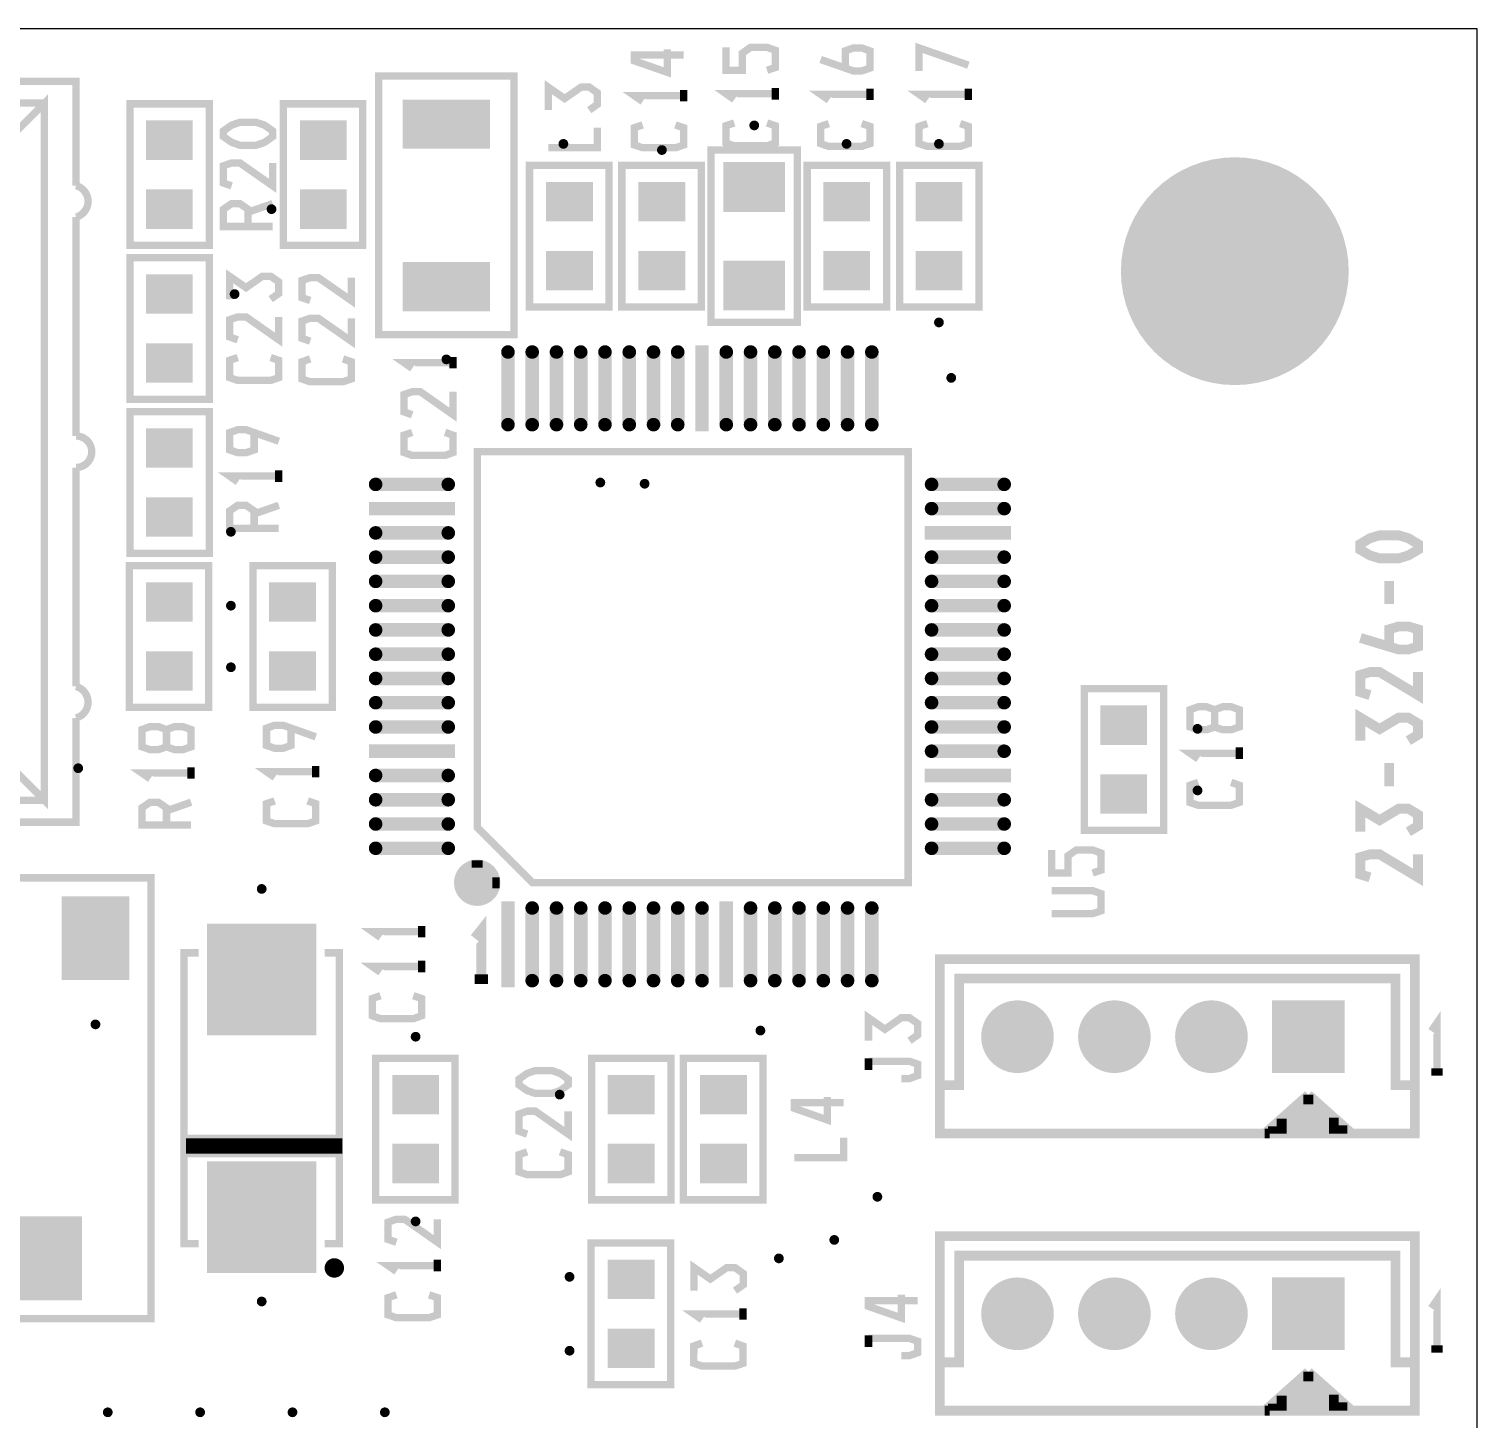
# Model space of a CAD drawing. Extents: x -89.1 to -29.1, y 13.7 to 70.2.
# Drawn here: x -59.02 to -29.15, y 41.5 to 70.17 of the extents above; entities that cross this region are included whole.
import ezdxf

# ---------------------------------------------------------------- set-up
doc = ezdxf.new("R2010")
doc.units = 0
doc.header["$MEASUREMENT"] = 0
doc.layers.get('0').update_dxf_attribs({"linetype": 'CONTINUOUS'})
for name, color, linetype in [('23-326-0_DRD', 2, 'CONTINUOUS'), ('23-326-0_SMT', 254, 'CONTINUOUS'), ('23-326-0_SST', 1, 'CONTINUOUS'), ('THRUHOLE_NPT', 13, 'CONTINUOUS'), ('THRUHOLE_TAP', 8, 'CONTINUOUS')]:
    doc.layers.add(name, color=color, linetype=linetype)

# ---------------------------------------------------------------- blocks, each defined once
blk = doc.blocks.new('RECTANGLE_3')
blk.add_solid([(0.4826, 0.4064), (0.4826, -0.4064), (-0.4826, 0.4064), (-0.4826, -0.4064)])
blk = doc.blocks.new('RECTANGLE_4')
blk.add_solid([(1.12522, 1.14935), (1.12522, -1.14935), (-1.12522, 1.14935), (-1.12522, -1.14935)])
blk = doc.blocks.new('RECTANGLE_5')
blk.add_solid([(0.63627, 0.51308), (0.63627, -0.51308), (-0.63627, 0.51308), (-0.63627, -0.51308)])
blk = doc.blocks.new('RECTANGLE_6')
blk.add_solid([(0.9017, 0.508), (0.9017, -0.508), (-0.9017, 0.508), (-0.9017, -0.508)])
blk = doc.blocks.new('ROUND_10')
at = {"const_width": 0.7493}
blk.add_lwpolyline([(-0.37465, 0, 1), (0.37465, 0, 1)], format="xyb", close=True, dxfattribs=at)
blk = doc.blocks.new('SQUARE_13')
blk.add_solid([(0.7493, 0.7493), (0.7493, -0.7493), (-0.7493, 0.7493), (-0.7493, -0.7493)])
blk = doc.blocks.new('RECTANGLE_20')
blk.add_solid([(2.0066, 0.8636), (2.0066, -0.8636), (-2.0066, 0.8636), (-2.0066, -0.8636)])
blk = doc.blocks.new('RECTANGLE_21')
blk.add_solid([(0.6985, 0.8636), (0.6985, -0.8636), (-0.6985, 0.8636), (-0.6985, -0.8636)])
blk = doc.blocks.new('OBLONG_28')
at = {"const_width": 0.2794}
blk.add_lwpolyline([(0.7493, 0), (-0.7493, 0)], dxfattribs=at)
at = {"const_width": 0.1397}
for points in [[(-0.81915, 0, 1), (-0.67945, 0, 1)], [(0.67945, 0, 1), (0.81915, 0, 1)]]:
    blk.add_lwpolyline(points, format="xyb", close=True, dxfattribs=at)
blk = doc.blocks.new('RECTANGLE_29')
blk.add_solid([(0.889, 0.1397), (0.889, -0.1397), (-0.889, 0.1397), (-0.889, -0.1397)])
blk = doc.blocks.new('OBLONG_30')
at = {"const_width": 0.2794}
blk.add_lwpolyline([(0, 0.7493), (0, -0.7493)], dxfattribs=at)
at = {"const_width": 0.1397}
for points in [[(-0.06985, 0.7493, 1), (0.06985, 0.7493, 1)], [(-0.06985, -0.7493, 1), (0.06985, -0.7493, 1)]]:
    blk.add_lwpolyline(points, format="xyb", close=True, dxfattribs=at)
blk = doc.blocks.new('RECTANGLE_31')
blk.add_solid([(0.1397, 0.889), (0.1397, -0.889), (-0.1397, 0.889), (-0.1397, -0.889)])
blk = doc.blocks.new('ROUND_1')
at = {"const_width": 2.3495}
blk.add_lwpolyline([(-1.17475, 0, 1), (1.17475, 0, 1)], format="xyb", close=True, dxfattribs=at)
blk = doc.blocks.new('ROUND_64')
at = {"const_width": 0.10033}
blk.add_lwpolyline([(-0.050164, 0, 1), (0.050164, 0, 1)], format="xyb", close=True, dxfattribs=at)
blk = doc.blocks.new('ROUND_24')
at = {"const_width": 0.44958}
blk.add_lwpolyline([(-0.22479, 0, 1), (0.22479, 0, 1)], format="xyb", close=True, dxfattribs=at)

msp = doc.modelspace()

# ---------------------------------------------------------------- linework, layer by layer
at = {"layer": '23-326-0_DRD', "color": 1}
for p, q in [((-29.145, 70.173), (-89.14, 70.173)), ((-29.145, 20.178), (-29.145, 70.173))]:
    msp.add_line(p, q, dxfattribs=at)
at = {"layer": '23-326-0_SST'}
for points, const_width in [([(-45.848, 69.754), (-45.848, 69.279), (-46.527, 69.515), (-46.527, 69.635), (-45.511, 69.635)], 0.152), ([(-43.791, 69.32), (-43.621, 69.378), (-43.621, 69.734), (-43.791, 69.795), (-44.129, 69.795), (-44.299, 69.675), (-44.299, 69.32), (-44.637, 69.32), (-44.637, 69.795)], 0.152), ([(-42.178, 69.365), (-42.178, 69.721), (-42.008, 69.782), (-41.838, 69.782), (-41.67, 69.721), (-41.67, 69.365), (-41.838, 69.307), (-42.008, 69.307), (-42.686, 69.543)], 0.152), ([(-39.638, 69.426), (-40.654, 69.782), (-40.654, 69.307)], 0.152), ([(-66.895, 59.203), (-66.895, 63.704), (-66.895, 69.094), (-58.046, 69.094), (-58.046, 66.942)], 0.152), ([(-51.802, 69.2), (-49.008, 69.2), (-49.008, 63.866), (-51.802, 63.866), (-51.802, 69.2)], 0.152), ([(-47.459, 68.499), (-47.289, 68.619), (-47.289, 68.855), (-47.459, 68.974), (-47.626, 68.974), (-47.967, 68.738), (-48.305, 68.974), (-48.305, 68.499)], 0.152), ([(-43.621, 68.956), (-43.621, 68.718)], 0.152), ([(-41.67, 68.944), (-41.67, 68.705)], 0.152), ([(-39.638, 68.944), (-39.638, 68.705)], 0.152), ([(-59.295, 68.042), (-59.295, 54.862), (-58.696, 54.263), (-58.696, 68.644), (-59.295, 68.042), (-65.645, 68.042), (-66.245, 68.644), (-58.696, 68.644)], 0.152), ([(-55.295, 65.708), (-55.295, 68.629), (-56.933, 68.629), (-56.933, 65.708), (-55.295, 65.708)], 0.152), ([(-53.771, 68.629), (-53.771, 65.708), (-52.132, 65.708), (-52.132, 68.629), (-53.771, 68.629)], 0.152), ([(-45.511, 68.796), (-46.527, 68.796), (-46.356, 68.677)], 0.152), ([(-45.511, 68.916), (-45.511, 68.677)], 0.152), ([(-43.621, 68.837), (-44.637, 68.837), (-44.467, 68.718)], 0.152), ([(-41.67, 68.824), (-42.686, 68.824), (-42.516, 68.705)], 0.152), ([(-39.638, 68.824), (-40.654, 68.824), (-40.484, 68.705)], 0.152), ([(-53.989, 67.953), (-54.157, 67.834), (-54.327, 67.775), (-54.665, 67.775), (-54.835, 67.834), (-55.005, 67.953), (-55.005, 68.07), (-54.835, 68.189), (-54.665, 68.248), (-54.327, 68.248), (-54.157, 68.189), (-53.989, 68.07), (-53.989, 67.953)], 0.152), ([(-47.289, 68.136), (-47.289, 67.722), (-48.305, 67.722)], 0.152), ([(-45.681, 68.194), (-45.511, 68.136), (-45.511, 67.78), (-45.681, 67.722), (-46.356, 67.722), (-46.527, 67.78), (-46.527, 68.136), (-46.356, 68.194)], 0.152), ([(-43.791, 68.235), (-43.621, 68.177), (-43.621, 67.821), (-43.791, 67.763), (-44.467, 67.763), (-44.637, 67.821), (-44.637, 68.177), (-44.467, 68.235)], 0.152), ([(-41.838, 68.222), (-41.67, 68.164), (-41.67, 67.808), (-41.838, 67.75), (-42.516, 67.75), (-42.686, 67.808), (-42.686, 68.164), (-42.516, 68.222)], 0.152), ([(-39.806, 68.222), (-39.638, 68.164), (-39.638, 67.808), (-39.806, 67.75), (-40.484, 67.75), (-40.654, 67.808), (-40.654, 68.164), (-40.484, 68.222)], 0.152), ([(-43.166, 64.12), (-43.166, 67.676), (-44.944, 67.676), (-44.944, 64.12), (-43.166, 64.12)], 0.152), ([(-53.989, 67.41), (-53.989, 66.937), (-54.665, 67.41), (-54.835, 67.41), (-55.005, 67.351), (-55.005, 66.996), (-54.835, 66.937)], 0.152), ([(-48.691, 67.359), (-48.691, 64.438), (-47.052, 64.438), (-47.052, 67.359), (-48.691, 67.359)], 0.152), ([(-46.786, 67.359), (-46.786, 64.438), (-45.147, 64.438), (-45.147, 67.359), (-46.786, 67.359)], 0.152), ([(-41.325, 64.438), (-41.325, 67.359), (-42.963, 67.359), (-42.963, 64.438), (-41.325, 64.438)], 0.152), ([(-39.42, 64.438), (-39.42, 67.359), (-41.058, 67.359), (-41.058, 64.438), (-39.42, 64.438)], 0.152), ([(-54.497, 66.099), (-54.497, 66.455), (-54.665, 66.571), (-54.835, 66.571), (-55.005, 66.455), (-55.005, 66.099), (-53.989, 66.099)], 0.152), ([(-54.497, 66.394), (-53.989, 66.571)], 0.152), ([(-58.046, 66.292), (-58.046, 61.778)], 0.152), ([(-55.295, 62.533), (-55.295, 65.454), (-56.933, 65.454), (-56.933, 62.533), (-55.295, 62.533)], 0.152), ([(-54.03, 64.6), (-53.862, 64.717), (-53.862, 64.956), (-54.03, 65.073), (-54.2, 65.073), (-54.538, 64.837), (-54.878, 65.073), (-54.878, 64.6)], 0.152), ([(-52.369, 65.045), (-52.369, 64.572), (-53.047, 65.045), (-53.214, 65.045), (-53.385, 64.986), (-53.385, 64.631), (-53.214, 64.572)], 0.152), ([(-53.862, 64.235), (-53.862, 63.762), (-54.538, 64.235), (-54.708, 64.235), (-54.878, 64.176), (-54.878, 63.821), (-54.708, 63.762)], 0.152), ([(-52.369, 64.207), (-52.369, 63.734), (-53.047, 64.207), (-53.214, 64.207), (-53.385, 64.148), (-53.385, 63.793), (-53.214, 63.734)], 0.152), ([(-54.03, 63.396), (-53.862, 63.338), (-53.862, 62.982), (-54.03, 62.924), (-54.708, 62.924), (-54.878, 62.982), (-54.878, 63.338), (-54.708, 63.396)], 0.152), ([(-52.539, 63.368), (-52.369, 63.31), (-52.369, 62.954), (-52.539, 62.896), (-53.214, 62.896), (-53.385, 62.954), (-53.385, 63.31), (-53.214, 63.368)], 0.152), ([(-50.266, 63.292), (-51.282, 63.292), (-51.111, 63.173)], 0.152), ([(-50.266, 63.409), (-50.266, 63.173)], 0.152), ([(-50.266, 62.69), (-50.266, 62.215), (-50.941, 62.69), (-51.111, 62.69), (-51.282, 62.632), (-51.282, 62.276), (-51.111, 62.215)], 0.152), ([(-55.295, 59.358), (-55.295, 62.279), (-56.933, 62.279), (-56.933, 59.358), (-55.295, 59.358)], 0.152), ([(-54.37, 61.847), (-54.37, 61.491), (-54.538, 61.433), (-54.708, 61.433), (-54.878, 61.491), (-54.878, 61.847), (-54.708, 61.908), (-54.538, 61.908), (-53.862, 61.669)], 0.152), ([(-50.433, 61.852), (-50.266, 61.794), (-50.266, 61.438), (-50.433, 61.377), (-51.111, 61.377), (-51.282, 61.438), (-51.282, 61.794), (-51.111, 61.852)], 0.152), ([(-48.627, 52.563), (-40.88, 52.563), (-40.88, 61.453), (-49.77, 61.453), (-49.77, 53.706), (-48.627, 52.563)], 0.152), ([(-58.046, 61.128), (-58.046, 56.612)], 0.152), ([(-53.862, 60.95), (-54.878, 60.95), (-54.708, 60.831)], 0.152), ([(-53.862, 61.07), (-53.862, 60.831)], 0.152), ([(-54.37, 59.876), (-54.37, 60.232), (-54.538, 60.348), (-54.708, 60.348), (-54.878, 60.232), (-54.878, 59.876), (-53.862, 59.876)], 0.152), ([(-54.37, 60.171), (-53.862, 60.348)], 0.152), ([(-30.365, 59.431), (-30.563, 59.315), (-30.761, 59.254), (-31.155, 59.254), (-31.353, 59.315), (-31.551, 59.431), (-31.551, 59.551), (-31.353, 59.67), (-31.155, 59.729), (-30.761, 59.729), (-30.563, 59.67), (-30.365, 59.551), (-30.365, 59.431)], 0.203), ([(-58.046, 55.962), (-58.046, 53.813), (-66.895, 53.813), (-66.895, 59.203), (-66.245, 59.203), (-66.245, 54.263), (-65.645, 54.862), (-59.295, 54.862)], 0.152), ([(-56.946, 59.104), (-56.946, 56.183), (-55.307, 56.183), (-55.307, 59.104), (-56.946, 59.104)], 0.152), ([(-52.755, 56.183), (-52.755, 59.104), (-54.393, 59.104), (-54.393, 56.183), (-52.755, 56.183)], 0.152), ([(-30.959, 58.789), (-30.959, 58.314)], 0.203), ([(-30.959, 57.435), (-30.959, 57.791), (-30.761, 57.849), (-30.563, 57.849), (-30.365, 57.791), (-30.365, 57.435), (-30.563, 57.374), (-30.761, 57.374), (-31.551, 57.613)], 0.203), ([(-30.365, 56.909), (-30.365, 56.434), (-31.155, 56.909), (-31.353, 56.909), (-31.551, 56.851), (-31.551, 56.495), (-31.353, 56.434)], 0.203), ([(-35.61, 53.643), (-35.61, 56.564), (-37.248, 56.564), (-37.248, 53.643), (-35.61, 53.643)], 0.152), ([(-34.558, 56.132), (-34.726, 56.193), (-34.896, 56.193), (-35.066, 56.132), (-35.066, 55.776), (-34.896, 55.718), (-34.726, 55.718), (-34.558, 55.776), (-34.558, 56.132), (-34.388, 56.193), (-34.218, 56.193), (-34.05, 56.132), (-34.05, 55.776), (-34.218, 55.718), (-34.388, 55.718), (-34.558, 55.776)], 0.152), ([(-56.179, 55.723), (-56.349, 55.784), (-56.516, 55.784), (-56.687, 55.723), (-56.687, 55.367), (-56.516, 55.309), (-56.349, 55.309), (-56.179, 55.367), (-56.179, 55.723), (-56.008, 55.784), (-55.841, 55.784), (-55.671, 55.723), (-55.671, 55.367), (-55.841, 55.309), (-56.008, 55.309), (-56.179, 55.367)], 0.152), ([(-53.608, 55.751), (-53.608, 55.395), (-53.776, 55.337), (-53.946, 55.337), (-54.116, 55.395), (-54.116, 55.751), (-53.946, 55.812), (-53.776, 55.812), (-53.1, 55.573)], 0.152), ([(-30.563, 55.494), (-30.365, 55.614), (-30.365, 55.85), (-30.563, 55.969), (-30.761, 55.969), (-31.155, 55.733), (-31.551, 55.969), (-31.551, 55.494)], 0.203), ([(-34.05, 55.235), (-35.066, 55.235), (-34.896, 55.116)], 0.152), ([(-34.05, 55.355), (-34.05, 55.116)], 0.152), ([(-55.671, 54.946), (-55.671, 54.707)], 0.152), ([(-53.1, 54.974), (-53.1, 54.735)], 0.152), ([(-30.959, 55.03), (-30.959, 54.555)], 0.203), ([(-55.671, 54.826), (-56.687, 54.826), (-56.516, 54.707)], 0.152), ([(-53.1, 54.854), (-54.116, 54.854), (-53.946, 54.735)], 0.152), ([(-34.218, 54.633), (-34.05, 54.575), (-34.05, 54.219), (-34.218, 54.161), (-34.896, 54.161), (-35.066, 54.219), (-35.066, 54.575), (-34.896, 54.633)], 0.152), ([(-66.245, 54.263), (-58.696, 54.263)], 0.152), ([(-56.179, 53.752), (-56.179, 54.108), (-56.349, 54.224), (-56.516, 54.224), (-56.687, 54.108), (-56.687, 53.752), (-55.671, 53.752)], 0.152), ([(-56.179, 54.047), (-55.671, 54.224)], 0.152), ([(-53.268, 54.252), (-53.1, 54.194), (-53.1, 53.838), (-53.268, 53.78), (-53.946, 53.78), (-54.116, 53.838), (-54.116, 54.194), (-53.946, 54.252)], 0.152), ([(-30.563, 53.615), (-30.365, 53.734), (-30.365, 53.97), (-30.563, 54.09), (-30.761, 54.09), (-31.155, 53.854), (-31.551, 54.09), (-31.551, 53.615)], 0.203), ([(-37.075, 52.764), (-36.905, 52.822), (-36.905, 53.178), (-37.075, 53.239), (-37.413, 53.239), (-37.583, 53.12), (-37.583, 52.764), (-37.921, 52.764), (-37.921, 53.239)], 0.152), ([(-30.365, 53.15), (-30.365, 52.675), (-31.155, 53.15), (-31.353, 53.15), (-31.551, 53.092), (-31.551, 52.736), (-31.353, 52.675)], 0.203), ([(-49.455, 52.812), (-50.085, 52.812)], 0.152), ([(-50.07, 52.83), (-50.07, 52.297)], 0.152), ([(-49.933, 52.929), (-49.933, 52.195)], 0.152), ([(-49.658, 52.949), (-49.882, 52.949)], 0.152), ([(-49.796, 52.965), (-49.796, 52.162)], 0.152), ([(-49.658, 52.949), (-49.658, 52.177)], 0.152), ([(-49.521, 52.878), (-49.521, 52.248)], 0.152), ([(-56.501, 52.665), (-63.359, 52.665), (-63.359, 43.572), (-56.501, 43.572), (-56.501, 52.665)], 0.152), ([(-49.369, 52.538), (-50.172, 52.538)], 0.152), ([(-49.384, 52.675), (-50.156, 52.675)], 0.152), ([(-49.384, 52.675), (-49.384, 52.451)], 0.152), ([(-49.404, 52.401), (-50.139, 52.401)], 0.152), ([(-49.504, 52.264), (-50.037, 52.264)], 0.152), ([(-37.921, 52.401), (-37.075, 52.401), (-36.905, 52.34), (-36.905, 51.984), (-37.075, 51.926), (-37.921, 51.926)], 0.152), ([(-50.918, 51.674), (-50.918, 51.435)], 0.152), ([(-49.686, 50.574), (-49.686, 51.59), (-49.821, 51.42)], 0.203), ([(-50.918, 51.555), (-51.934, 51.555), (-51.764, 51.435)], 0.152), ([(-55.516, 45.119), (-55.815, 45.119), (-55.815, 51.118), (-55.516, 51.118)], 0.152), ([(-52.915, 45.119), (-52.615, 45.119), (-52.615, 51.118), (-52.915, 51.118)], 0.152), ([(-40.225, 47.389), (-30.426, 47.389), (-30.426, 50.988), (-40.225, 50.988), (-40.225, 47.389)], 0.201), ([(-50.918, 50.836), (-51.934, 50.836), (-51.764, 50.717)], 0.152), ([(-50.918, 50.953), (-50.918, 50.717)], 0.152), ([(-49.549, 50.574), (-49.821, 50.574)], 0.203), ([(-30.426, 48.387), (-30.827, 48.387), (-30.827, 50.587), (-39.826, 50.587), (-39.826, 48.387), (-40.225, 48.387)], 0.201), ([(-51.088, 50.234), (-50.918, 50.176), (-50.918, 49.82), (-51.088, 49.759), (-51.764, 49.759), (-51.934, 49.82), (-51.934, 50.176), (-51.764, 50.234)], 0.152), ([(-40.852, 49.304), (-40.682, 49.424), (-40.682, 49.66), (-40.852, 49.779), (-41.022, 49.779), (-41.36, 49.541), (-41.698, 49.779), (-41.698, 49.304)], 0.152), ([(-29.971, 48.659), (-29.971, 49.675), (-30.088, 49.505)], 0.152), ([(-51.866, 48.944), (-51.866, 46.023), (-50.227, 46.023), (-50.227, 48.944), (-51.866, 48.944)], 0.152), ([(-45.77, 46.023), (-45.77, 48.944), (-47.408, 48.944), (-47.408, 46.023), (-45.77, 46.023)], 0.152), ([(-45.516, 48.944), (-45.516, 46.023), (-43.877, 46.023), (-43.877, 48.944), (-45.516, 48.944)], 0.152), ([(-41.698, 48.941), (-41.698, 48.702)], 0.152), ([(-47.893, 48.395), (-48.061, 48.276), (-48.231, 48.217), (-48.569, 48.217), (-48.739, 48.276), (-48.909, 48.395), (-48.909, 48.512), (-48.739, 48.631), (-48.569, 48.69), (-48.231, 48.69), (-48.061, 48.631), (-47.893, 48.512), (-47.893, 48.395)], 0.152), ([(-41.022, 48.525), (-40.852, 48.525), (-40.682, 48.586), (-40.682, 48.822), (-40.852, 48.88), (-41.698, 48.88)], 0.152), ([(-29.852, 48.659), (-30.088, 48.659)], 0.152), ([(-42.546, 48.146), (-42.546, 47.671), (-43.225, 47.91), (-43.225, 48.027), (-42.209, 48.027)], 0.152), ([(-32.625, 48.189), (-33.524, 47.389)], 0.201), ([(-32.818, 48.017), (-32.818, 47.389)], 0.201), ([(-32.521, 48.095), (-32.729, 48.095)], 0.201), ([(-32.638, 48.177), (-32.638, 47.389)], 0.201), ([(-32.625, 48.189), (-31.726, 47.389)], 0.201), ([(-32.458, 48.04), (-32.458, 47.389)], 0.201), ([(-47.893, 47.852), (-47.893, 47.379), (-48.569, 47.852), (-48.739, 47.852), (-48.909, 47.793), (-48.909, 47.438), (-48.739, 47.379)], 0.152), ([(-33.176, 47.697), (-33.176, 47.389)], 0.201), ([(-32.117, 47.737), (-33.133, 47.737)], 0.201), ([(-32.999, 47.857), (-32.999, 47.389)], 0.201), ([(-32.32, 47.915), (-32.933, 47.915)], 0.201), ([(-32.277, 47.879), (-32.277, 47.389)], 0.201), ([(-32.099, 47.719), (-32.099, 47.389)], 0.201), ([(-33.357, 47.537), (-33.357, 47.389)], 0.201), ([(-31.917, 47.557), (-33.336, 47.557)], 0.201), ([(-31.919, 47.559), (-31.919, 47.389)], 0.201), ([(-52.628, 47.293), (-55.803, 47.293), (-55.803, 46.975)], 0.152), ([(-52.628, 47.214), (-55.803, 47.214)], 0.152), ([(-55.701, 47.293), (-55.701, 46.975)], 0.152), ([(-55.564, 47.293), (-55.564, 46.975)], 0.152), ([(-55.427, 47.293), (-55.427, 46.975)], 0.152), ([(-55.29, 47.293), (-55.29, 46.975)], 0.152), ([(-55.152, 47.293), (-55.152, 46.975)], 0.152), ([(-55.015, 47.293), (-55.015, 46.975)], 0.152), ([(-54.878, 47.293), (-54.878, 46.975)], 0.152), ([(-54.741, 47.293), (-54.741, 46.975)], 0.152), ([(-54.604, 47.293), (-54.604, 46.975)], 0.152), ([(-54.467, 47.293), (-54.467, 46.975)], 0.152), ([(-54.33, 47.293), (-54.33, 46.975)], 0.152), ([(-54.192, 47.293), (-54.192, 46.975)], 0.152), ([(-54.055, 47.293), (-54.055, 46.975)], 0.152), ([(-53.918, 47.293), (-53.918, 46.975)], 0.152), ([(-53.781, 47.293), (-53.781, 46.975)], 0.152), ([(-53.644, 47.293), (-53.644, 46.975)], 0.152), ([(-53.507, 47.293), (-53.507, 46.975)], 0.152), ([(-53.369, 47.293), (-53.369, 46.975)], 0.152), ([(-53.232, 47.293), (-53.232, 46.975)], 0.152), ([(-53.095, 47.293), (-53.095, 46.975)], 0.152), ([(-52.958, 47.293), (-52.958, 46.975)], 0.152), ([(-52.821, 47.293), (-52.821, 46.975)], 0.152), ([(-52.684, 47.293), (-52.684, 46.975)], 0.152), ([(-52.628, 47.293), (-52.628, 46.975)], 0.152), ([(-42.209, 47.308), (-42.209, 46.894), (-43.225, 46.894)], 0.152), ([(-33.425, 47.389), (-33.524, 47.389)], 0.201), ([(-31.726, 47.389), (-33.425, 47.389)], 0.201), ([(-52.628, 47.077), (-55.803, 47.077)], 0.152), ([(-52.628, 46.975), (-55.803, 46.975)], 0.152), ([(-48.061, 47.013), (-47.893, 46.955), (-47.893, 46.599), (-48.061, 46.541), (-48.739, 46.541), (-48.909, 46.599), (-48.909, 46.955), (-48.739, 47.013)], 0.152), ([(-50.591, 45.624), (-50.591, 45.149), (-51.269, 45.624), (-51.436, 45.624), (-51.607, 45.563), (-51.607, 45.207), (-51.436, 45.149)], 0.152), ([(-47.421, 45.134), (-47.421, 42.213), (-45.782, 42.213), (-45.782, 45.134), (-47.421, 45.134)], 0.152), ([(-40.225, 41.674), (-30.426, 41.674), (-30.426, 45.273), (-40.225, 45.273), (-40.225, 41.674)], 0.201), ([(-52.666, 44.732), (-52.765, 44.732)], 0.152), ([(-52.739, 44.74), (-52.739, 44.496)], 0.152), ([(-50.591, 44.786), (-50.591, 44.547)], 0.152), ([(-30.426, 42.672), (-30.827, 42.672), (-30.827, 44.872), (-39.826, 44.872), (-39.826, 42.672), (-40.225, 42.672)], 0.201), ([(-52.595, 44.595), (-52.839, 44.595)], 0.152), ([(-52.602, 44.666), (-52.602, 44.567)], 0.152), ([(-50.591, 44.666), (-51.607, 44.666), (-51.436, 44.547)], 0.152), ([(-44.453, 44.15), (-44.283, 44.269), (-44.282, 44.505), (-44.452, 44.625), (-44.622, 44.625), (-44.961, 44.39), (-45.298, 44.627), (-45.299, 44.152)], 0.152), ([(-50.761, 44.064), (-50.591, 44.006), (-50.591, 43.65), (-50.761, 43.592), (-51.436, 43.592), (-51.607, 43.65), (-51.607, 44.006), (-51.436, 44.064)], 0.152), ([(-41.022, 44.064), (-41.022, 43.589), (-41.698, 43.826), (-41.698, 43.945), (-40.682, 43.945)], 0.152), ([(-29.971, 42.944), (-29.971, 43.96), (-30.088, 43.79)], 0.152), ([(-44.284, 43.667), (-45.3, 43.669), (-45.132, 43.552)], 0.152), ([(-44.284, 43.787), (-44.284, 43.55)], 0.152), ([(-44.455, 43.068), (-44.285, 43.007), (-44.286, 42.651), (-44.456, 42.593), (-45.134, 42.594), (-45.302, 42.653), (-45.301, 43.009), (-45.133, 43.069)], 0.152), ([(-41.698, 43.226), (-41.698, 42.987)], 0.152), ([(-41.022, 42.81), (-40.852, 42.81), (-40.682, 42.871), (-40.682, 43.107), (-40.852, 43.165), (-41.698, 43.165)], 0.152), ([(-29.852, 42.944), (-30.088, 42.944)], 0.152), ([(-32.625, 42.474), (-33.524, 41.674)], 0.201), ([(-32.521, 42.38), (-32.729, 42.38)], 0.201), ([(-32.638, 42.462), (-32.638, 41.674)], 0.201), ([(-32.625, 42.474), (-31.726, 41.674)], 0.201), ([(-32.458, 42.325), (-32.458, 41.674)], 0.201), ([(-32.117, 42.022), (-33.133, 42.022)], 0.201), ([(-32.999, 42.142), (-32.999, 41.674)], 0.201), ([(-32.32, 42.2), (-32.933, 42.2)], 0.201), ([(-32.818, 42.302), (-32.818, 41.674)], 0.201), ([(-32.277, 42.164), (-32.277, 41.674)], 0.201), ([(-33.357, 41.822), (-33.357, 41.674)], 0.201), ([(-31.917, 41.842), (-33.336, 41.842)], 0.201), ([(-33.176, 41.982), (-33.176, 41.674)], 0.201), ([(-32.099, 42.004), (-32.099, 41.674)], 0.201), ([(-31.919, 41.844), (-31.919, 41.674)], 0.201), ([(-33.425, 41.674), (-33.524, 41.674)], 0.201), ([(-31.726, 41.674), (-33.425, 41.674)], 0.201)]:
    msp.add_lwpolyline(points, dxfattribs=dict(at, const_width=const_width))
at = {"layer": '23-326-0_SST', "const_width": 0.152}
for points in [[(-57.797, 66.617, 0.34006), (-58.046, 66.942)], [(-58.046, 66.292, 0.340061), (-57.797, 66.617)], [(-57.72, 61.453, 0.414214), (-58.046, 61.778)], [(-58.046, 61.128, 0.414214), (-57.72, 61.453)], [(-57.797, 56.287, 0.34006), (-58.046, 56.612)], [(-58.046, 55.962, 0.340061), (-57.797, 56.287)], [(-49.77, 52.965, 0.414214), (-50.172, 52.563)], [(-49.369, 52.563, 0.414214), (-49.77, 52.965)], [(-50.172, 52.563, 0.414214), (-49.77, 52.162)], [(-49.77, 52.162, 0.414214), (-49.369, 52.563)], [(-52.717, 44.743, 0.414214), (-52.841, 44.618)], [(-52.592, 44.618, 0.414214), (-52.717, 44.743)], [(-52.841, 44.618, 0.414214), (-52.717, 44.494)], [(-52.717, 44.494, 0.414214), (-52.592, 44.618)]]:
    msp.add_lwpolyline(points, format="xyb", dxfattribs=at)

# ---------------------------------------------------------------- block references
at = {"layer": '23-326-0_SMT'}
for name, p in [('RECTANGLE_6', (-50.405, 68.21)), ('RECTANGLE_3', (-56.12, 67.879)), ('RECTANGLE_3', (-52.945, 67.879)), ('RECTANGLE_5', (-44.055, 66.914)), ('RECTANGLE_3', (-47.865, 66.609)), ('RECTANGLE_3', (-45.96, 66.609)), ('RECTANGLE_3', (-42.15, 66.609)), ('RECTANGLE_3', (-40.245, 66.609)), ('RECTANGLE_3', (-56.12, 66.457)), ('RECTANGLE_3', (-52.945, 66.457)), ('RECTANGLE_3', (-47.865, 65.187)), ('RECTANGLE_3', (-45.96, 65.187)), ('RECTANGLE_3', (-42.15, 65.187)), ('RECTANGLE_3', (-40.245, 65.187)), ('RECTANGLE_6', (-50.405, 64.857)), ('RECTANGLE_5', (-44.055, 64.882)), ('RECTANGLE_3', (-56.12, 64.704)), ('RECTANGLE_3', (-56.12, 63.282)), ('OBLONG_30', (-49.135, 62.761)), ('OBLONG_30', (-48.635, 62.761)), ('OBLONG_30', (-48.134, 62.761)), ('OBLONG_30', (-47.634, 62.761)), ('OBLONG_30', (-47.134, 62.761)), ('OBLONG_30', (-46.633, 62.761)), ('OBLONG_30', (-46.133, 62.761)), ('OBLONG_30', (-45.633, 62.761)), ('RECTANGLE_31', (-45.132, 62.761)), ('OBLONG_30', (-44.632, 62.761)), ('OBLONG_30', (-44.131, 62.761)), ('OBLONG_30', (-43.631, 62.761)), ('OBLONG_30', (-43.131, 62.761)), ('OBLONG_30', (-42.63, 62.761)), ('OBLONG_30', (-42.13, 62.761)), ('OBLONG_30', (-41.63, 62.761)), ('RECTANGLE_3', (-56.12, 61.529)), ('OBLONG_28', (-51.116, 60.78)), ('OBLONG_28', (-39.648, 60.78)), ('RECTANGLE_3', (-56.12, 60.107)), ('RECTANGLE_29', (-51.116, 60.28)), ('OBLONG_28', (-39.648, 60.28)), ('OBLONG_28', (-51.116, 59.779)), ('RECTANGLE_29', (-39.648, 59.779)), ('OBLONG_28', (-51.116, 59.279)), ('OBLONG_28', (-39.648, 59.279)), ('OBLONG_28', (-51.116, 58.779)), ('OBLONG_28', (-39.648, 58.779)), ('RECTANGLE_3', (-56.12, 58.354)), ('RECTANGLE_3', (-53.58, 58.354)), ('OBLONG_28', (-51.116, 58.278)), ('OBLONG_28', (-39.648, 58.278)), ('OBLONG_28', (-51.116, 57.778)), ('OBLONG_28', (-39.648, 57.778)), ('OBLONG_28', (-51.116, 57.277)), ('OBLONG_28', (-39.648, 57.277)), ('RECTANGLE_3', (-56.12, 56.932)), ('RECTANGLE_3', (-53.58, 56.932)), ('OBLONG_28', (-51.116, 56.777)), ('OBLONG_28', (-39.648, 56.777)), ('OBLONG_28', (-51.116, 56.277)), ('OBLONG_28', (-39.648, 56.277)), ('RECTANGLE_3', (-36.435, 55.814)), ('OBLONG_28', (-51.116, 55.776)), ('OBLONG_28', (-39.648, 55.776)), ('RECTANGLE_29', (-51.116, 55.276)), ('OBLONG_28', (-39.648, 55.276)), ('OBLONG_28', (-51.116, 54.776)), ('RECTANGLE_29', (-39.648, 54.776)), ('RECTANGLE_3', (-36.435, 54.392)), ('OBLONG_28', (-51.116, 54.275)), ('OBLONG_28', (-39.648, 54.275)), ('OBLONG_28', (-51.116, 53.775)), ('OBLONG_28', (-39.648, 53.775)), ('OBLONG_28', (-51.116, 53.274)), ('OBLONG_28', (-39.648, 53.274)), ('RECTANGLE_21', (-57.644, 51.42)), ('RECTANGLE_31', (-49.135, 51.293)), ('OBLONG_30', (-48.635, 51.293)), ('OBLONG_30', (-48.134, 51.293)), ('OBLONG_30', (-47.634, 51.293)), ('OBLONG_30', (-47.134, 51.293)), ('OBLONG_30', (-46.633, 51.293)), ('OBLONG_30', (-46.133, 51.293)), ('OBLONG_30', (-45.633, 51.293)), ('OBLONG_30', (-45.132, 51.293)), ('RECTANGLE_31', (-44.632, 51.293)), ('OBLONG_30', (-44.131, 51.293)), ('OBLONG_30', (-43.631, 51.293)), ('OBLONG_30', (-43.131, 51.293)), ('OBLONG_30', (-42.63, 51.293)), ('OBLONG_30', (-42.13, 51.293)), ('OBLONG_30', (-41.63, 51.293)), ('RECTANGLE_4', (-54.215, 50.567)), ('ROUND_10', (-38.625, 49.388)), ('ROUND_10', (-36.626, 49.388)), ('ROUND_10', (-34.624, 49.388)), ('SQUARE_13', (-32.625, 49.388)), ('RECTANGLE_3', (-51.04, 48.194)), ('RECTANGLE_3', (-46.595, 48.194)), ('RECTANGLE_3', (-44.69, 48.194)), ('RECTANGLE_3', (-51.04, 46.772)), ('RECTANGLE_3', (-46.595, 46.772)), ('RECTANGLE_3', (-44.69, 46.772)), ('RECTANGLE_4', (-54.215, 45.667)), ('RECTANGLE_20', (-59.93, 44.816)), ('RECTANGLE_3', (-46.595, 44.384)), ('ROUND_10', (-38.625, 43.673)), ('ROUND_10', (-36.626, 43.673)), ('ROUND_10', (-34.624, 43.673)), ('SQUARE_13', (-32.625, 43.673)), ('RECTANGLE_3', (-46.595, 42.962))]:
    msp.add_blockref(name, p, dxfattribs=at)
at = {"layer": 'THRUHOLE_NPT'}
msp.add_blockref('ROUND_1', (-34.142, 65.177), dxfattribs=at)
at = {"layer": 'THRUHOLE_TAP'}
for name, p in [('ROUND_64', (-44.055, 68.184)), ('ROUND_64', (-47.992, 67.803)), ('ROUND_64', (-42.15, 67.803)), ('ROUND_64', (-40.245, 67.803)), ('ROUND_64', (-45.96, 67.676)), ('ROUND_64', (-54.012, 66.457)), ('ROUND_64', (-54.774, 64.704)), ('ROUND_64', (-40.245, 64.12)), ('ROUND_64', (-50.405, 63.358)), ('ROUND_64', (-39.991, 62.977)), ('ROUND_64', (-47.23, 60.818)), ('ROUND_64', (-46.316, 60.793)), ('ROUND_64', (-54.85, 59.802)), ('ROUND_64', (-54.85, 58.278)), ('ROUND_64', (-54.85, 57.008)), ('ROUND_64', (-34.911, 55.738)), ('ROUND_64', (-58, 54.925)), ('ROUND_64', (-34.911, 54.468)), ('ROUND_64', (-54.215, 52.436)), ('ROUND_64', (-57.644, 49.642)), ('ROUND_64', (-43.928, 49.515)), ('ROUND_24', (-38.625, 49.388)), ('ROUND_24', (-36.626, 49.388)), ('ROUND_24', (-34.624, 49.388)), ('ROUND_24', (-32.625, 49.388)), ('ROUND_64', (-51.04, 49.388)), ('ROUND_64', (-48.068, 48.194)), ('ROUND_64', (-41.515, 46.086)), ('ROUND_64', (-51.04, 45.578)), ('ROUND_64', (-42.404, 45.197)), ('ROUND_64', (-43.547, 44.816)), ('ROUND_64', (-47.865, 44.435)), ('ROUND_64', (-54.215, 43.927)), ('ROUND_24', (-38.625, 43.673)), ('ROUND_24', (-36.626, 43.673)), ('ROUND_24', (-34.624, 43.673)), ('ROUND_24', (-32.625, 43.673)), ('ROUND_64', (-47.865, 42.911)), ('ROUND_64', (-57.39, 41.641)), ('ROUND_64', (-55.485, 41.641)), ('ROUND_64', (-53.58, 41.641)), ('ROUND_64', (-51.675, 41.641))]:
    msp.add_blockref(name, p, dxfattribs=at)

doc.saveas('drawing.dxf')
